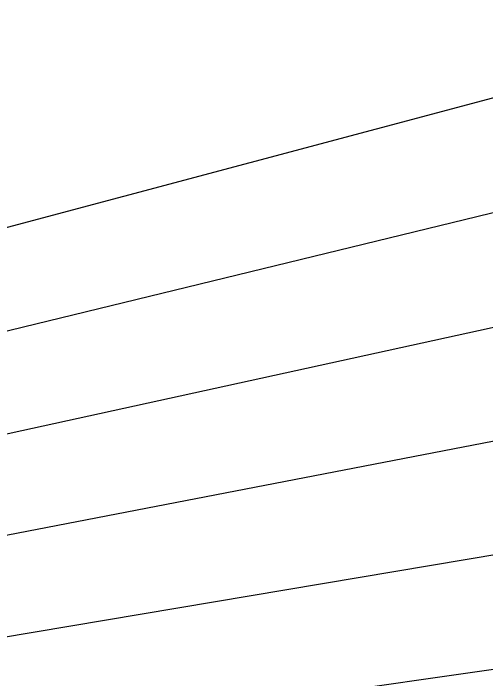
# Model space of a CAD drawing. Extents: x -8646 to 178477, y -34077 to 43180.
# Drawn here: x 154949 to 166575, y 25486 to 41858 of the extents above; entities that cross this region are included whole.
import ezdxf

# ---------------------------------------------------------------- set-up
doc = ezdxf.new("R2010")
doc.units = 0
doc.header["$MEASUREMENT"] = 0
doc.layers.add('08-connection.roosters', color=7, linetype='CONTINUOUS')

msp = doc.modelspace()

# ---------------------------------------------------------------- linework, layer by layer
at = {"layer": '08-connection.roosters'}
for p, q in [((-4304, -5796, 672), (174527, 41858)), ((-5669, -5004, 712), (174527, 38858)), ((-6986, -3969, 748), (174527, 35858)), ((-7383, -2302, 710), (174527, 32858)), ((-7522, -680, 700), (174527, 29858)), ((-7344, 877, 661), (174527, 26858))]:
    msp.add_line(p, q, dxfattribs=at)

doc.saveas('drawing.dxf')
